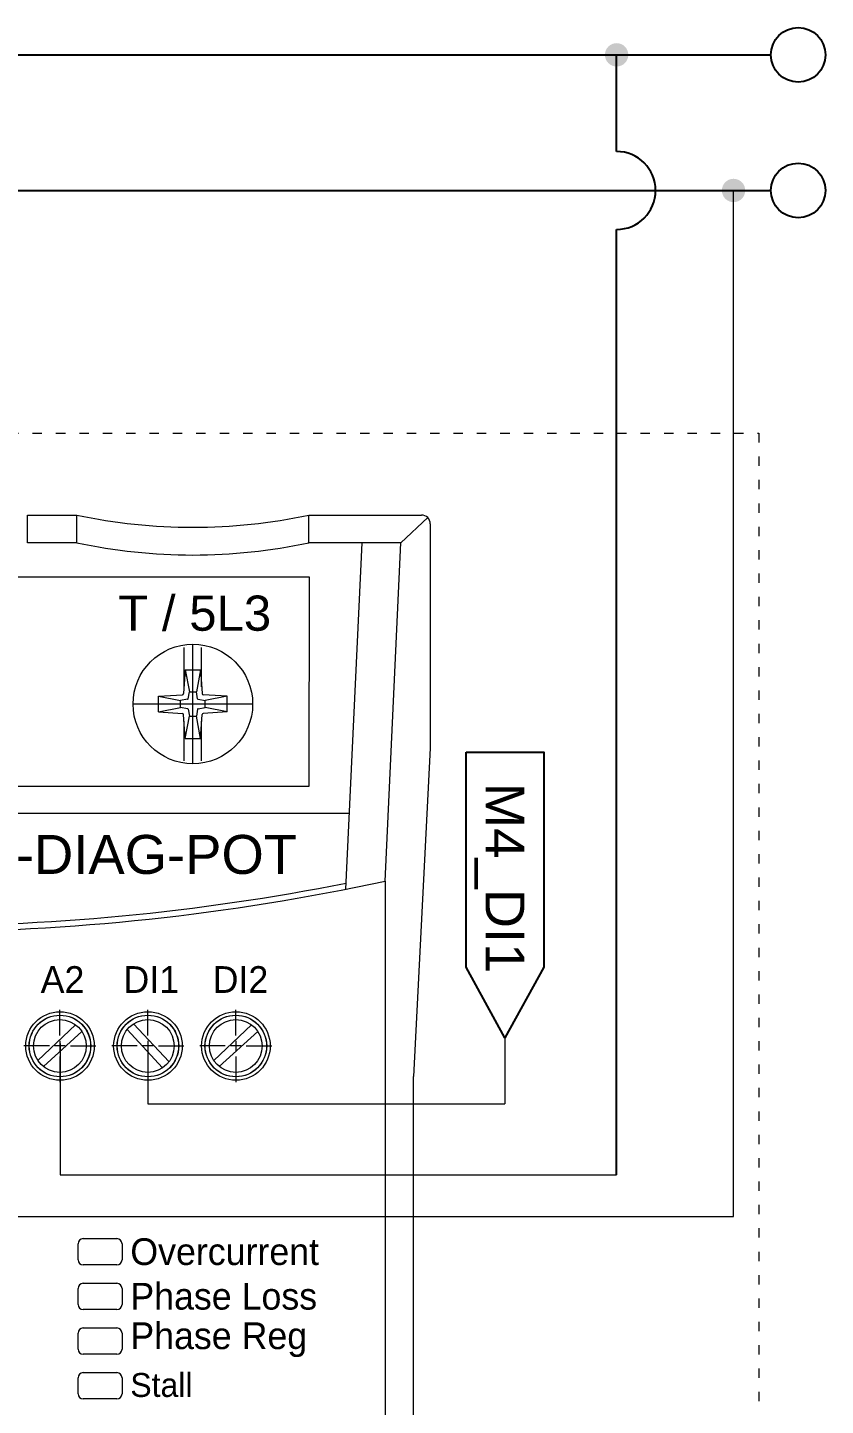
# Model space of a CAD drawing. Header units: millimetres. Extents: x 32696 to 36207, y 16706 to 17911.
# Drawn here: x 35865.8 to 35968.1, y 17032.9 to 17209.7 of the extents above; entities that cross this region are included whole.
import ezdxf
from ezdxf.enums import TextEntityAlignment as Align

# ---------------------------------------------------------------- set-up
doc = ezdxf.new("R2010")
doc.units = ezdxf.units.MM
doc.header["$LTSCALE"] = 0.1
doc.linetypes.add('ACAD_ISO03W100', pattern=[30, 12, -18])
doc.layers.get('0').update_dxf_attribs({"lineweight": 20})
for name, color, linetype, lineweight in [('ALIMENTAÇÃO', 1, 'Continuous', 25), ('ANNOTATION', 252, 'ACAD_ISO03W100', 13), ('COMANDOS', 5, 'Continuous', 25), ('POTENCIA', 2, 'Continuous', 25)]:
    doc.layers.add(name, color=color, linetype=linetype, lineweight=lineweight)
doc.styles.add('MtXpl_Humanst521_BT', font='')
doc.styles.get("Standard").update_dxf_attribs({"font": 'arial.ttf'})
doc.styles.get('MtXpl_Humanst521_BT').set_extended_font_data('Humanst521 BT')

# ---------------------------------------------------------------- blocks, each defined once
blk = doc.blocks.new('SSW05')
at = {"lineweight": 9}
for p, q in [((36475.175, 17616.83), (36475.175, 17618.404)), ((36475.175, 17618.404), (36477.975, 17618.404)), ((36477.975, 17616.83), (36477.975, 17618.404)), ((36491.175, 17618.404), (36497.575, 17618.404)), ((36491.175, 17616.83), (36491.175, 17618.404)), ((36496.4, 17616.83), (36497.928, 17618.258)), ((36498.075, 17617.904), (36498.075, 17605.14)), ((36477.975, 17616.83), (36475.175, 17616.83)), ((36496.4, 17616.83), (36491.175, 17616.83)), ((36493.28, 17597.129), (36494.198, 17616.83)), ((36495.504, 17597.59), (36496.4, 17616.83)), ((36484.575, 17604.254), (36484.575, 17611.054)), ((36484.075, 17608.628), (36484.075, 17610.879)), ((36485.075, 17608.628), (36485.075, 17610.879)), ((36484.134, 17609.604), (36484.045, 17608.245)), ((36484.134, 17609.604), (36485.016, 17609.604)), ((36484.134, 17609.604), (36485.016, 17609.604)), ((36484.134, 17609.604), (36484.375, 17608.352)), ((36485.016, 17609.604), (36484.774, 17608.352)), ((36485.016, 17609.604), (36485.104, 17608.245)), ((36482.625, 17608.095), (36483.984, 17608.183)), ((36482.625, 17607.213), (36482.625, 17608.095)), ((36482.625, 17607.213), (36482.625, 17608.095)), ((36482.625, 17608.095), (36483.876, 17607.854)), ((36484.277, 17607.924), (36483.876, 17607.854)), ((36483.876, 17607.454), (36483.876, 17607.854)), ((36484.304, 17607.952), (36484.375, 17608.352)), ((36484.375, 17608.352), (36484.774, 17608.352)), ((36484.845, 17607.952), (36484.774, 17608.352)), ((36484.872, 17607.924), (36485.273, 17607.854)), ((36486.525, 17608.095), (36485.166, 17608.183)), ((36486.525, 17608.095), (36485.273, 17607.854)), ((36485.273, 17607.454), (36485.273, 17607.854)), ((36486.525, 17607.213), (36486.525, 17608.095)), ((36487.975, 17607.654), (36481.175, 17607.654)), ((36482.625, 17607.213), (36483.876, 17607.454)), ((36482.625, 17607.213), (36483.984, 17607.125)), ((36484.277, 17607.384), (36483.876, 17607.454)), ((36484.134, 17605.704), (36484.045, 17607.063)), ((36484.304, 17607.356), (36484.375, 17606.956)), ((36484.845, 17607.356), (36484.774, 17606.956)), ((36484.872, 17607.384), (36485.273, 17607.454)), ((36485.016, 17605.704), (36485.104, 17607.063)), ((36486.525, 17607.213), (36485.166, 17607.125)), ((36486.525, 17607.213), (36485.273, 17607.454)), ((36484.075, 17604.429), (36484.075, 17606.68)), ((36484.134, 17605.704), (36484.375, 17606.956)), ((36484.375, 17606.956), (36484.774, 17606.956)), ((36485.016, 17605.704), (36484.774, 17606.956)), ((36485.075, 17604.429), (36485.075, 17606.68)), ((36484.134, 17605.704), (36485.016, 17605.704)), ((36498.075, 17605.14), (36497.127, 17586.479)), ((36443.682, 17601.442), (36493.481, 17601.442)), ((36495.504, 17597.59), (36495.504, 17509.218)), ((36477.014, 17588.81), (36477.014, 17590.26)), ((36482.014, 17588.81), (36482.014, 17590.26)), ((36487.014, 17588.81), (36487.014, 17590.26)), ((36477.907, 17589.414), (36475.759, 17587.388)), ((36478.265, 17589.038), (36476.078, 17587.037)), ((36482.842, 17586.959), (36480.842, 17589.146)), ((36483.219, 17587.316), (36481.193, 17589.465)), ((36487.907, 17589.414), (36485.759, 17587.388)), ((36488.265, 17589.038), (36486.078, 17587.037)), ((36476.414, 17588.21), (36474.964, 17588.21)), ((36477.314, 17588.21), (36476.714, 17588.21)), ((36477.014, 17588.51), (36477.014, 17587.91)), ((36477.614, 17588.21), (36479.064, 17588.21)), ((36481.414, 17588.21), (36479.964, 17588.21)), ((36482.314, 17588.21), (36481.714, 17588.21)), ((36482.014, 17588.51), (36482.014, 17587.91)), ((36482.614, 17588.21), (36484.064, 17588.21)), ((36486.414, 17588.21), (36484.964, 17588.21)), ((36487.314, 17588.21), (36486.714, 17588.21)), ((36487.014, 17588.51), (36487.014, 17587.91)), ((36487.614, 17588.21), (36489.064, 17588.21)), ((36477.014, 17587.61), (36477.014, 17586.16)), ((36482.014, 17587.61), (36482.014, 17586.16)), ((36487.014, 17587.61), (36487.014, 17586.16)), ((36497.127, 17520.329), (36497.127, 17586.479)), ((36478.346, 17577.257), (36480.246, 17577.257)), ((36478.046, 17576.057), (36478.046, 17576.957)), ((36480.546, 17576.957), (36480.546, 17576.057)), ((36480.246, 17575.757), (36478.346, 17575.757)), ((36478.046, 17573.517), (36478.046, 17574.417)), ((36478.346, 17574.717), (36480.246, 17574.717)), ((36480.546, 17574.417), (36480.546, 17573.517)), ((36480.246, 17573.217), (36478.346, 17573.217)), ((36478.046, 17570.977), (36478.046, 17571.877)), ((36478.346, 17572.177), (36480.246, 17572.177)), ((36480.546, 17571.877), (36480.546, 17570.977)), ((36480.246, 17570.677), (36478.346, 17570.677)), ((36478.346, 17569.637), (36480.246, 17569.637)), ((36478.046, 17568.437), (36478.046, 17569.337)), ((36480.546, 17569.337), (36480.546, 17568.437)), ((36480.246, 17568.137), (36478.346, 17568.137))]:
    blk.add_line(p, q, dxfattribs=at)
for centre, radius in [((36484.575, 17607.654), 3.4), ((36484.575, 17607.654), 3.4), ((36477.022, 17588.21), 1.95), ((36477.014, 17588.21), 1.75), ((36477.022, 17588.21), 1.75), ((36482.022, 17588.21), 1.95), ((36482.014, 17588.21), 1.75), ((36482.022, 17588.21), 1.75), ((36487.022, 17588.21), 1.95), ((36487.014, 17588.21), 1.75), ((36487.022, 17588.21), 1.75), ((36477.014, 17588.21), 1.5), ((36482.014, 17588.21), 1.5), ((36487.014, 17588.21), 1.5)]:
    blk.add_circle(centre, radius, dxfattribs=at)
for centre, radius, start, end in [((36484.575, 17649.168), 31.464, 257.89162, 282.10838), ((36497.575, 17617.904), 0.5, 0, 90), ((36484.575, 17647.594), 31.464, 257.89162, 282.10838), ((36483.978, 17608.251), 0.0682, 275, 355), ((36484.271, 17607.958), 0.0341, 280, 350), ((36484.878, 17607.958), 0.0341, 190, 260), ((36485.172, 17608.251), 0.0682, 185, 265), ((36483.978, 17607.057), 0.0682, 5, 85), ((36484.271, 17607.35), 0.0341, 10, 80), ((36484.878, 17607.35), 0.0341, 100, 170), ((36485.172, 17607.057), 0.0682, 95, 175), ((36468.575, 17721.774), 127.07, 257.76501, 282.23499), ((36468.568, 17722.114), 127.07, 269.597, 281.22117), ((36478.346, 17576.957), 0.3, 90, 180), ((36480.246, 17576.957), 0.3, 0, 90), ((36478.346, 17576.057), 0.3, 180, 270), ((36480.246, 17576.057), 0.3, 270, 360), ((36478.346, 17574.417), 0.3, 90, 180), ((36480.246, 17574.417), 0.3, 0, 90), ((36478.346, 17573.517), 0.3, 180, 270), ((36480.246, 17573.517), 0.3, 270, 360), ((36478.346, 17571.877), 0.3, 90, 180), ((36480.246, 17571.877), 0.3, 0, 90), ((36478.346, 17570.977), 0.3, 180, 270), ((36480.246, 17570.977), 0.3, 270, 0), ((36478.346, 17569.337), 0.3, 90, 180), ((36480.246, 17569.337), 0.3, 0, 90), ((36478.346, 17568.437), 0.3, 180, 270), ((36480.246, 17568.437), 0.3, 270, 0)]:
    blk.add_arc(centre, radius, start, end, dxfattribs=at)
blk.add_text('T / 5L3', height=2, dxfattribs=at).set_placement((36480.333, 17611.823))
at = {"lineweight": 9, "style": 'MtXpl_Humanst521_BT'}
for s, height, p in [('A2', 1.52, (36475.92, 17591.229)), ('DI1', 1.52, (36480.628, 17591.229)), ('DI2', 1.52, (36485.7, 17591.229)), ('Overcurrent', 1.52, (36481.019, 17575.755)), ('Phase Loss', 1.52, (36481.019, 17573.219)), ('Phase Reg', 1.52, (36481.019, 17570.973)), ('Stall', 1.36, (36481.019, 17568.253))]:
    blk.add_text(s, height=height, dxfattribs=at).set_placement(p)
blk = doc.blocks.new('COMMAND_TAG')
blk.add_lwpolyline([(34954.4, 17316.02), (34954.4, 17306.02), (34981.99, 17306.02), (34991.02, 17311.02), (34981.99, 17316.02), (34954.4, 17316.02)])
blk.add_attdef('NAME', text='', height=5).set_placement((34970.55, 17311.02), align=Align.MIDDLE_CENTER)

msp = doc.modelspace()

# ---------------------------------------------------------------- hatches: boundary and pattern name
at = {"layer": 'ALIMENTAÇÃO'}
h = msp.add_hatch(color=256, dxfattribs=at)
h.dxf.hatch_style = 1
h.paths.add_polyline_path([(35939.83, 17206.19, 1), (35942.83, 17206.19, 1)])
h = msp.add_hatch(color=256, dxfattribs=at)
h.dxf.hatch_style = 1
h.paths.add_polyline_path([(35954.83, 17188.79, 1), (35957.83, 17188.79, 1)])

# ---------------------------------------------------------------- linework, layer by layer
for p, q in [((35687.39, 17206.19), (35961.12, 17206.19)), ((35941.33, 17193.79), (35941.33, 17206.19)), ((35702.39, 17188.79), (35961.12, 17188.79)), ((35941.33, 17062.49), (35941.33, 17183.79))]:
    msp.add_line(p, q, dxfattribs=at)
at = {"layer": 'ALIMENTAÇÃO', "lineweight": 20}
for p, q in [((35956.33, 17057.16), (35956.33, 17188.79)), ((35869.95, 17079.36), (35869.95, 17062.49)), ((35869.95, 17062.49), (35941.33, 17062.49)), ((35858.65, 17057.16), (35956.33, 17057.16))]:
    msp.add_line(p, q, dxfattribs=at)
at = {"layer": 'ALIMENTAÇÃO'}
for centre in [(35964.62, 17206.19), (35964.62, 17188.79)]:
    msp.add_circle(centre, 3.5, dxfattribs=at)
msp.add_arc((35941.33, 17188.79), 5, 270, 90, dxfattribs=at)
at = {"layer": 'ANNOTATION', "lineweight": 20}
msp.add_lwpolyline([(35776.41, 17157.65), (35959.58, 17157.65), (35959.58, 16805.79), (35776.41, 16805.79)], close=True, dxfattribs=at)
at = {"layer": 'COMANDOS', "lineweight": 20}
for p, q in [((35927.01, 17080.1), (35927.01, 17071.63)), ((35881.21, 17079.03), (35881.21, 17071.63)), ((35881.21, 17071.63), (35927.01, 17071.63))]:
    msp.add_line(p, q, dxfattribs=at)
at = {"layer": 'POTENCIA', "lineweight": 20}
msp.add_lwpolyline([(35901.93, 17139.18), (35799.96, 17139.18), (35799.93, 17112.39), (35901.9, 17112.39)], close=True, dxfattribs=at)

# ---------------------------------------------------------------- block references
at = {"xscale": 2.256004297963733, "yscale": 2.256004297963733, "zscale": 2.256004297963733}
msp.add_blockref('SSW05', (-46422.39, -22600.04), dxfattribs=at)
at = {"layer": 'COMANDOS', "lineweight": 20}
ref = msp.add_blockref('COMMAND_TAG', (53238.03, 52071.12), dxfattribs=dict(at, xscale=-1, rotation=90))
ref.add_attrib('NAME', 'M4_DI1', dxfattribs={"layer": '0', "height": 5, "rotation": 270}).set_placement((35927.01, 17100.57), align=Align.MIDDLE_CENTER)

# ---------------------------------------------------------------- texts
at = {"layer": 'POTENCIA'}
msp.add_text('001-DIAG-POT', height=5, dxfattribs=at).set_placement((35876.47, 17099.61), align=Align.BOTTOM_CENTER)

doc.saveas('drawing.dxf')
